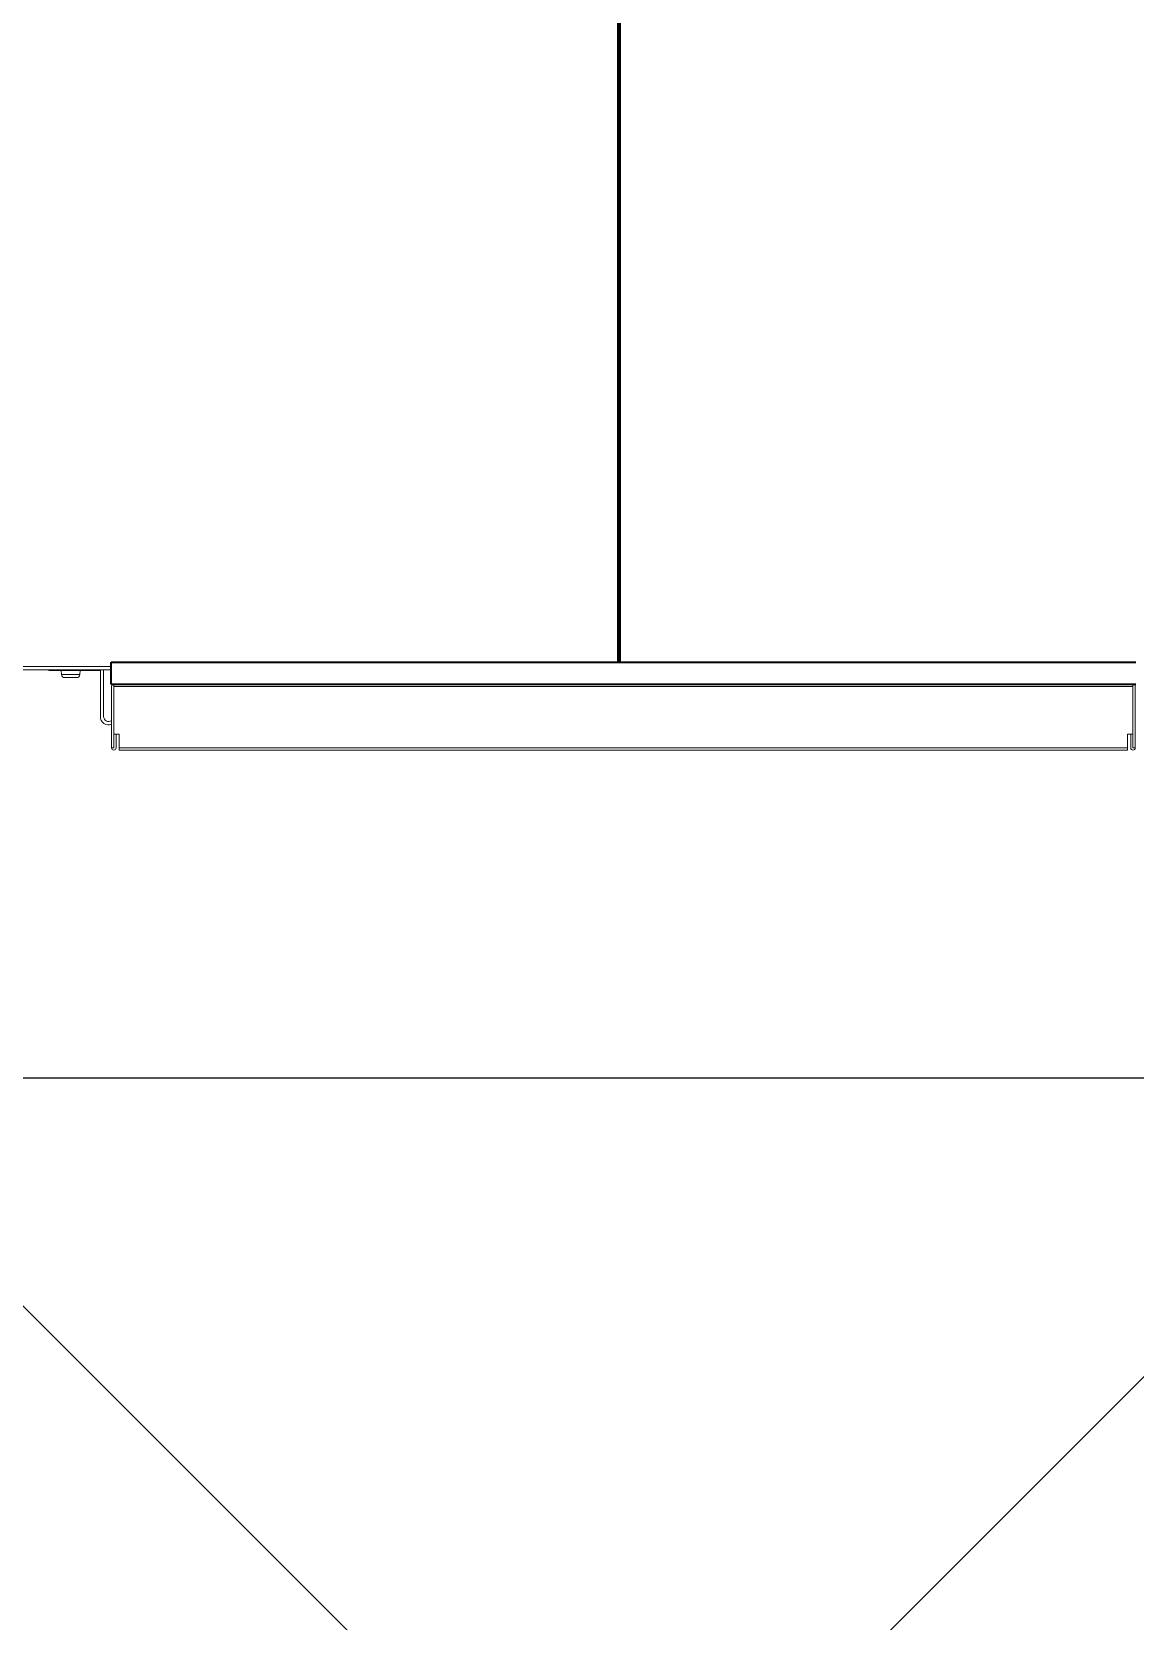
# Model space of a CAD drawing. Header units: millimetres. Extents: x 61566 to 667441, y 0 to 118800.
# Drawn here: x 447489 to 447890, y 55706 to 56285 of the extents above; entities that cross this region are included whole.
import ezdxf

# ---------------------------------------------------------------- set-up
doc = ezdxf.new("R2010")
doc.units = ezdxf.units.MM
doc.header["$LTSCALE"] = 200
doc.layers.add('LG-환기', color=2, linetype='Continuous')
doc.layers.add('환기유니트', color=6, linetype='Continuous')

# ---------------------------------------------------------------- blocks, each defined once
blk = doc.blocks.new('상업용 프리미엄환기 800~1000CMH')
at = {"layer": 'LG-환기', "color": 5}
for p, q in [((220.7, 1411.11), (820.7, 2011.11)), ((820.7, 1411.11), (220.7, 2011.11))]:
    blk.add_line(p, q, dxfattribs=at)
at = {"layer": 'LG-환기', "color": 0, "linetype": 'Continuous', "lineweight": 18}
for p, q in [((332.7, 1290.96), (333.5, 1290.96)), ((332.7, 1268.56), (332.7, 1290.96)), ((333.5, 1268.56), (333.5, 1290.96)), ((333.5, 1290.96), (333.5, 1285.96)), ((334.3, 1290.96), (334.3, 1285.96)), ((702.5, 1291.76), (335.5, 1291.76)), ((335.5, 1285.96), (335.5, 1291.76)), ((335.5, 1290.96), (702.5, 1290.96)), ((702.5, 1285.96), (702.5, 1291.76)), ((703.7, 1290.96), (703.7, 1285.96)), ((705.3, 1290.96), (704.5, 1290.96)), ((704.5, 1290.96), (704.5, 1285.96)), ((704.5, 1268.56), (704.5, 1290.96)), ((705.3, 1268.56), (705.3, 1290.96)), ((333.5, 1267.76), (333.5, 1285.96)), ((333.5, 1285.96), (335.5, 1285.96)), ((704.5, 1285.96), (702.5, 1285.96)), ((704.5, 1285.96), (704.5, 1267.76)), ((704.5, 1281.9), (704.5, 1281.9)), ((704.5, 1280.47), (704.5, 1280.47)), ((705.3, 1280.99), (705.42, 1281.07)), ((708.2, 1279.55), (708.2, 1262.56)), ((709.4, 1279.55), (709.4, 1262.76)), ((333.5, 1275.93), (333.5, 1275.92)), ((333.5, 1274.5), (333.5, 1274.5)), ((333.5, 1268.56), (333.5, 1267.76)), ((333.5, 1268.56), (333.5, 1268.56)), ((333.5, 1268.56), (704.5, 1268.56)), ((704.5, 1268.56), (704.5, 1268.56)), ((704.5, 1268.56), (704.5, 1267.76)), ((705.48, 1262.56), (1034.79, 1262.56)), ((728.2, 1262.76), (709.4, 1262.76)), ((723.2, 1262.56), (723.2, 1262.76)), ((728.2, 1262.76), (728.2, 1262.56)), ((1051.8, 1261.26), (705.48, 1261.26))]:
    blk.add_line(p, q, dxfattribs=at)
at = {"layer": 'LG-환기', "color": 0, "linetype": 'Continuous', "lineweight": 35}
for p, q in [((705.5, 1267.76), (332.5, 1267.76)), ((705.5, 1267.76), (705.5, 1259.76)), ((705.5, 1259.76), (332.5, 1259.76))]:
    blk.add_line(p, q, dxfattribs=at)
at = {"layer": 'LG-환기', "color": 0, "linetype": 'Continuous', "lineweight": 13}
for p, q in [((716.82, 1264.17), (716.7, 1262.76)), ((723.58, 1264.17), (716.82, 1264.17)), ((718.1, 1265.36), (718.1, 1265.36)), ((719.8, 1265.36), (718.16, 1265.36)), ((719.8, 1265.36), (719.8, 1265.36)), ((722.24, 1265.36), (720.6, 1265.36)), ((722.3, 1265.36), (722.3, 1265.36)), ((723.7, 1262.76), (723.58, 1264.17))]:
    blk.add_line(p, q, dxfattribs=at)
at = {"layer": 'LG-환기', "color": 0, "lineweight": 70}
blk.add_line((520.7, 23.86), (520.7, 1259.76), dxfattribs=at)
at = {"layer": 'LG-환기', "color": 7}
blk.add_lwpolyline([(220.7, 2011.11), (820.7, 2011.11), (820.7, 1411.11), (220.7, 1411.11)], close=True, dxfattribs=at)
at = {"layer": 'LG-환기', "color": 0, "linetype": 'Continuous', "lineweight": 18}
for centre, radius, start, end in [((333.5, 1290.96), 0.802, 0, 180), ((333.5, 1290.96), 0.002, 0, 180), ((704.5, 1290.96), 0.802, 0, 180), ((704.5, 1290.96), 0.002, 0, 180), ((706.4, 1279.55), 3, 0, 111.50618), ((706.4, 1279.55), 1.8, 0, 122.8), ((333.5, 1268.56), 0.802, 180, 270), ((333.5, 1268.56), 0.002, 180, 270), ((704.5, 1268.56), 0.802, 270, 0), ((704.5, 1268.56), 0.002, 270, 0)]:
    blk.add_arc(centre, radius, start, end, dxfattribs=at)
at = {"layer": 'LG-환기', "color": 0, "linetype": 'Continuous', "lineweight": 13}
for centre, start, end in [((718.12, 1264.06), 90, 175), ((722.28, 1264.06), 5, 90)]:
    blk.add_arc(centre, 1.3, start, end, dxfattribs=at)
for points, knots in [([(718.1, 1265.36), (718.11, 1265.36), (718.12, 1265.36), (718.14, 1265.36), (718.15, 1265.36), (718.16, 1265.36)], [0, 0, 0, 0, 0.5, 0.5, 1, 1, 1, 1]), ([(719.8, 1265.36), (719.87, 1265.36), (719.93, 1265.36), (720.03, 1265.36), (720.08, 1265.36), (720.14, 1265.36), (720.17, 1265.36), (720.18, 1265.36), (720.19, 1265.36), (720.27, 1265.36), (720.33, 1265.36), (720.47, 1265.36), (720.53, 1265.36), (720.6, 1265.36)], [0, 0, 0, 0, 0.25, 0.25, 0.375, 0.4375, 0.46875, 0.46875, 0.5, 0.5, 0.75, 0.75, 1, 1, 1, 1]), ([(720.6, 1265.36), (720.6, 1265.36), (720.6, 1265.36), (720.6, 1265.36), (720.6, 1265.36), (720.6, 1265.36)], [0, 0, 0, 0, 0.5, 0.5, 1, 1, 1, 1])]:
    blk.add_open_spline(points, degree=3, knots=knots, dxfattribs=at)
blk.add_open_spline([(722.24, 1265.36), (722.25, 1265.36), (722.27, 1265.36), (722.29, 1265.36), (722.3, 1265.36)], degree=3, dxfattribs=at)

msp = doc.modelspace()

# ---------------------------------------------------------------- block references
at = {"layer": '환기유니트', "rotation": 180}
msp.add_blockref('상업용 프리미엄환기 800~1000CMH', (448223.16, 57315.16), dxfattribs=at)

doc.saveas('drawing.dxf')
